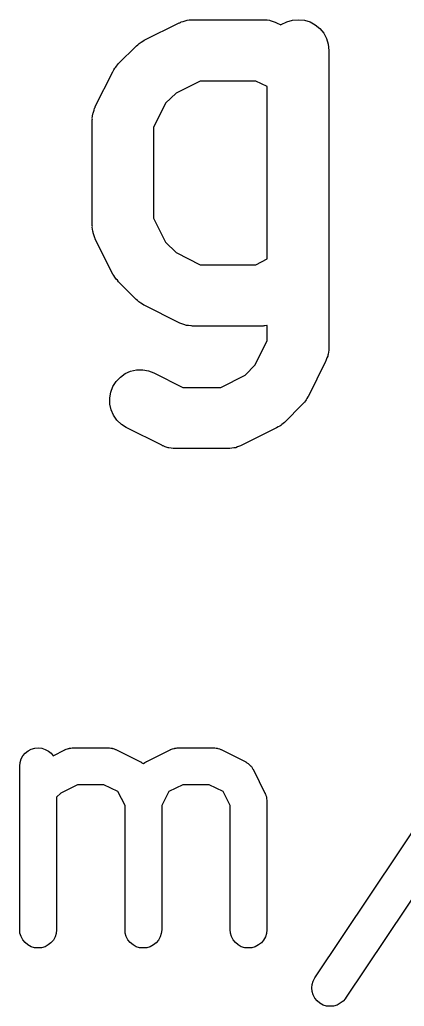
# Model space of a CAD drawing. Extents: x 78 to 209, y -131 to -41.
# Drawn here: x 159.041 to 160.608, y -105.286 to -101.261 of the extents above; entities that cross this region are included whole.
import ezdxf

# ---------------------------------------------------------------- set-up
doc = ezdxf.new("R2010")
doc.units = 0
doc.layers.add('BLACK', color=7, linetype='CONTINUOUS')

msp = doc.modelspace()

# ---------------------------------------------------------------- linework, layer by layer
at = {"layer": 'BLACK', "linetype": 'CONTINUOUS'}
for p, q in [((159.699, -101.27), (159.707, -101.268)), ((159.707, -101.268), (159.715, -101.265)), ((159.715, -101.265), (159.719, -101.264)), ((159.719, -101.264), (159.723, -101.263)), ((159.723, -101.263), (159.731, -101.262)), ((159.731, -101.262), (159.74, -101.261)), ((159.74, -101.261), (159.743, -101.261)), ((159.743, -101.261), (159.747, -101.261)), ((159.747, -101.261), (160.033, -101.261)), ((160.033, -101.261), (160.034, -101.261)), ((160.034, -101.261), (160.038, -101.261)), ((160.038, -101.261), (160.042, -101.261)), ((160.042, -101.261), (160.05, -101.262)), ((160.05, -101.262), (160.059, -101.263)), ((160.059, -101.263), (160.062, -101.264)), ((160.062, -101.264), (160.066, -101.265)), ((160.066, -101.265), (160.074, -101.268)), ((160.074, -101.268), (160.082, -101.271)), ((160.129, -101.27), (160.152, -101.263)), ((160.152, -101.263), (160.176, -101.261)), ((160.176, -101.261), (160.201, -101.263)), ((160.201, -101.263), (160.224, -101.27)), ((159.548, -101.345), (159.691, -101.274)), ((159.691, -101.274), (159.693, -101.273)), ((159.693, -101.273), (159.696, -101.272)), ((159.696, -101.272), (159.699, -101.27)), ((160.082, -101.271), (160.085, -101.272)), ((160.085, -101.272), (160.088, -101.274)), ((160.088, -101.274), (160.105, -101.282)), ((160.105, -101.282), (160.107, -101.281)), ((160.107, -101.281), (160.129, -101.27)), ((160.224, -101.27), (160.245, -101.282)), ((160.245, -101.282), (160.264, -101.297)), ((160.264, -101.297), (160.28, -101.316)), ((159.536, -101.352), (159.542, -101.349)), ((159.542, -101.349), (159.548, -101.345)), ((160.28, -101.316), (160.291, -101.338)), ((160.291, -101.338), (160.298, -101.361)), ((159.444, -101.44), (159.516, -101.369)), ((159.516, -101.369), (159.517, -101.367)), ((159.517, -101.367), (159.522, -101.363)), ((159.522, -101.363), (159.527, -101.358)), ((159.527, -101.358), (159.532, -101.355)), ((159.532, -101.355), (159.536, -101.352)), ((160.298, -101.361), (160.3, -101.386)), ((160.3, -101.386), (160.3, -102.6)), ((159.422, -101.471), (159.425, -101.465)), ((159.425, -101.465), (159.429, -101.459)), ((159.429, -101.459), (159.432, -101.455)), ((159.432, -101.455), (159.435, -101.451)), ((159.435, -101.451), (159.44, -101.445)), ((159.44, -101.445), (159.444, -101.44)), ((159.349, -101.615), (159.421, -101.473)), ((159.421, -101.473), (159.422, -101.471)), ((159.776, -101.511), (159.678, -101.56)), ((160.003, -101.511), (159.776, -101.511)), ((160.05, -101.534), (160.003, -101.511)), ((160.05, -102.237), (160.05, -101.534)), ((159.678, -101.56), (159.635, -101.602)), ((159.341, -101.638), (159.344, -101.63)), ((159.344, -101.63), (159.346, -101.622)), ((159.346, -101.622), (159.348, -101.619)), ((159.348, -101.619), (159.349, -101.615)), ((159.635, -101.602), (159.586, -101.701)), ((159.336, -101.662), (159.338, -101.654)), ((159.337, -101.666), (159.336, -101.662)), ((159.336, -101.67), (159.337, -101.666)), ((159.336, -101.671), (159.336, -101.67)), ((159.336, -102.1), (159.336, -101.671)), ((159.338, -101.654), (159.339, -101.645)), ((159.339, -101.645), (159.34, -101.642)), ((159.34, -101.642), (159.341, -101.638)), ((159.586, -101.701), (159.586, -102.07)), ((159.586, -102.07), (159.635, -102.169)), ((159.337, -102.104), (159.336, -102.1)), ((159.336, -102.107), (159.337, -102.104)), ((159.338, -102.116), (159.336, -102.107)), ((159.339, -102.124), (159.338, -102.116)), ((159.34, -102.128), (159.339, -102.124)), ((159.34, -102.131), (159.34, -102.128)), ((159.343, -102.139), (159.34, -102.131)), ((159.346, -102.147), (159.343, -102.139)), ((159.347, -102.151), (159.346, -102.147)), ((159.349, -102.154), (159.347, -102.151)), ((159.349, -102.156), (159.349, -102.154)), ((159.421, -102.299), (159.349, -102.156)), ((159.635, -102.169), (159.678, -102.211)), ((159.678, -102.211), (159.776, -102.261)), ((159.776, -102.261), (160.003, -102.261)), ((160.003, -102.261), (160.05, -102.237)), ((159.425, -102.305), (159.421, -102.299)), ((159.428, -102.311), (159.425, -102.305)), ((159.431, -102.315), (159.428, -102.311)), ((159.434, -102.319), (159.431, -102.315)), ((159.439, -102.324), (159.434, -102.319)), ((159.443, -102.33), (159.439, -102.324)), ((159.444, -102.331), (159.443, -102.33)), ((159.516, -102.403), (159.444, -102.331)), ((159.521, -102.407), (159.516, -102.403)), ((159.526, -102.412), (159.521, -102.407)), ((159.53, -102.415), (159.526, -102.412)), ((159.534, -102.418), (159.53, -102.415)), ((159.541, -102.421), (159.534, -102.418)), ((159.547, -102.425), (159.541, -102.421)), ((159.548, -102.426), (159.547, -102.425)), ((159.691, -102.497), (159.548, -102.426)), ((159.694, -102.499), (159.691, -102.497)), ((159.698, -102.5), (159.694, -102.499)), ((159.706, -102.503), (159.698, -102.5)), ((159.714, -102.506), (159.706, -102.503)), ((159.717, -102.507), (159.714, -102.506)), ((159.721, -102.508), (159.717, -102.507)), ((159.729, -102.509), (159.721, -102.508)), ((159.738, -102.51), (159.729, -102.509)), ((159.741, -102.51), (159.738, -102.51)), ((159.745, -102.511), (159.741, -102.51)), ((159.747, -102.511), (159.745, -102.511)), ((160.033, -102.511), (159.747, -102.511)), ((160.036, -102.51), (160.033, -102.511)), ((160.04, -102.51), (160.036, -102.51)), ((160.048, -102.509), (160.04, -102.51)), ((160.05, -102.509), (160.048, -102.509)), ((160.05, -102.57), (160.05, -102.509)), ((160.001, -102.669), (160.05, -102.57)), ((160.296, -102.633), (160.293, -102.641)), ((160.297, -102.629), (160.296, -102.633)), ((160.298, -102.626), (160.297, -102.629)), ((160.299, -102.617), (160.298, -102.626)), ((160.3, -102.609), (160.299, -102.617)), ((160.3, -102.6), (160.3, -102.602)), ((160.3, -102.602), (160.3, -102.605)), ((160.3, -102.605), (160.3, -102.609)), ((159.959, -102.711), (160.001, -102.669)), ((160.287, -102.656), (160.216, -102.799)), ((160.289, -102.652), (160.287, -102.656)), ((160.29, -102.649), (160.289, -102.652)), ((160.293, -102.641), (160.29, -102.649)), ((159.451, -102.719), (159.471, -102.705)), ((159.471, -102.705), (159.493, -102.695)), ((159.493, -102.695), (159.517, -102.69)), ((159.517, -102.69), (159.542, -102.689)), ((159.542, -102.689), (159.566, -102.694)), ((159.566, -102.694), (159.588, -102.702)), ((159.588, -102.702), (159.705, -102.761)), ((159.86, -102.761), (159.959, -102.711)), ((159.412, -102.78), (159.421, -102.757)), ((159.421, -102.757), (159.434, -102.737)), ((159.434, -102.737), (159.451, -102.719)), ((159.408, -102.804), (159.412, -102.78)), ((159.705, -102.761), (159.86, -102.761)), ((159.408, -102.829), (159.408, -102.804)), ((159.414, -102.852), (159.408, -102.829)), ((160.192, -102.831), (160.121, -102.903)), ((160.197, -102.826), (160.192, -102.831)), ((160.202, -102.821), (160.197, -102.826)), ((160.205, -102.816), (160.202, -102.821)), ((160.208, -102.812), (160.205, -102.816)), ((160.211, -102.806), (160.208, -102.812)), ((160.215, -102.8), (160.211, -102.806)), ((160.216, -102.799), (160.215, -102.8)), ((159.423, -102.875), (159.414, -102.852)), ((159.437, -102.895), (159.423, -102.875)), ((159.455, -102.912), (159.437, -102.895)), ((159.475, -102.925), (159.455, -102.912)), ((160.101, -102.919), (160.094, -102.922)), ((160.105, -102.916), (160.101, -102.919)), ((160.109, -102.913), (160.105, -102.916)), ((160.114, -102.908), (160.109, -102.913)), ((160.12, -102.904), (160.114, -102.908)), ((160.121, -102.903), (160.12, -102.904)), ((159.477, -102.926), (159.475, -102.925)), ((159.62, -102.997), (159.477, -102.926)), ((160.088, -102.926), (159.946, -102.997)), ((160.094, -102.922), (160.088, -102.926)), ((159.623, -102.999), (159.62, -102.997)), ((159.626, -103), (159.623, -102.999)), ((159.941, -102.999), (159.937, -103.001)), ((159.944, -102.998), (159.941, -102.999)), ((159.946, -102.997), (159.944, -102.998)), ((159.634, -103.003), (159.626, -103)), ((159.642, -103.006), (159.634, -103.003)), ((159.646, -103.007), (159.642, -103.006)), ((159.649, -103.008), (159.646, -103.007)), ((159.658, -103.009), (159.649, -103.008)), ((159.666, -103.01), (159.658, -103.009)), ((159.67, -103.01), (159.666, -103.01)), ((159.674, -103.011), (159.67, -103.01)), ((159.675, -103.011), (159.674, -103.011)), ((159.89, -103.011), (159.675, -103.011)), ((159.893, -103.01), (159.89, -103.011)), ((159.897, -103.01), (159.893, -103.01)), ((159.905, -103.009), (159.897, -103.01)), ((159.914, -103.008), (159.905, -103.009)), ((159.918, -103.007), (159.914, -103.008)), ((159.921, -103.007), (159.918, -103.007)), ((159.929, -103.004), (159.921, -103.007)), ((159.937, -103.001), (159.929, -103.004)), ((160.244, -105.17), (161.101, -103.884)), ((161.226, -103.967), (160.369, -105.253)), ((159.063, -104.253), (159.075, -104.244)), ((159.075, -104.244), (159.088, -104.237)), ((159.088, -104.237), (159.102, -104.233)), ((159.102, -104.233), (159.116, -104.232)), ((159.116, -104.232), (159.131, -104.233)), ((159.131, -104.233), (159.145, -104.238)), ((159.145, -104.238), (159.158, -104.245)), ((159.158, -104.245), (159.169, -104.254)), ((159.177, -104.264), (159.225, -104.24)), ((159.225, -104.24), (159.226, -104.239)), ((159.226, -104.239), (159.228, -104.238)), ((159.228, -104.238), (159.23, -104.237)), ((159.23, -104.237), (159.235, -104.236)), ((159.235, -104.236), (159.24, -104.234)), ((159.24, -104.234), (159.242, -104.234)), ((159.242, -104.234), (159.244, -104.233)), ((159.244, -104.233), (159.249, -104.233)), ((159.249, -104.233), (159.254, -104.232)), ((159.254, -104.232), (159.257, -104.232)), ((159.257, -104.232), (159.259, -104.232)), ((159.259, -104.232), (159.402, -104.232)), ((159.402, -104.232), (159.403, -104.232)), ((159.403, -104.232), (159.405, -104.232)), ((159.405, -104.232), (159.407, -104.232)), ((159.407, -104.232), (159.412, -104.233)), ((159.412, -104.233), (159.417, -104.233)), ((159.417, -104.233), (159.419, -104.234)), ((159.419, -104.234), (159.422, -104.234)), ((159.422, -104.234), (159.426, -104.236)), ((159.426, -104.236), (159.431, -104.238)), ((159.431, -104.238), (159.433, -104.239)), ((159.433, -104.239), (159.435, -104.24)), ((159.435, -104.24), (159.53, -104.287)), ((159.559, -104.287), (159.654, -104.24)), ((159.654, -104.24), (159.655, -104.239)), ((159.655, -104.239), (159.657, -104.238)), ((159.657, -104.238), (159.659, -104.237)), ((159.659, -104.237), (159.664, -104.236)), ((159.664, -104.236), (159.669, -104.234)), ((159.669, -104.234), (159.671, -104.234)), ((159.671, -104.234), (159.673, -104.233)), ((159.673, -104.233), (159.678, -104.233)), ((159.678, -104.233), (159.683, -104.232)), ((159.683, -104.232), (159.685, -104.232)), ((159.685, -104.232), (159.687, -104.232)), ((159.687, -104.232), (159.83, -104.232)), ((159.83, -104.232), (159.831, -104.232)), ((159.831, -104.232), (159.833, -104.232)), ((159.833, -104.232), (159.836, -104.232)), ((159.836, -104.232), (159.841, -104.233)), ((159.841, -104.233), (159.846, -104.233)), ((159.846, -104.233), (159.848, -104.234)), ((159.848, -104.234), (159.85, -104.234)), ((159.85, -104.234), (159.855, -104.236)), ((159.855, -104.236), (159.86, -104.238)), ((159.86, -104.238), (159.862, -104.239)), ((159.862, -104.239), (159.864, -104.24)), ((159.864, -104.24), (159.959, -104.287)), ((159.043, -104.291), (159.047, -104.277)), ((159.047, -104.277), (159.054, -104.264)), ((159.054, -104.264), (159.063, -104.253)), ((159.169, -104.254), (159.177, -104.264)), ((159.53, -104.287), (159.531, -104.288)), ((159.557, -104.288), (159.559, -104.287)), ((159.959, -104.287), (159.96, -104.288)), ((159.041, -104.306), (159.043, -104.291)), ((159.041, -104.307), (159.041, -104.306)), ((159.041, -104.973), (159.041, -104.307)), ((159.531, -104.288), (159.533, -104.289)), ((159.533, -104.289), (159.534, -104.289)), ((159.534, -104.289), (159.539, -104.293)), ((159.539, -104.293), (159.544, -104.296)), ((159.544, -104.296), (159.545, -104.297)), ((159.545, -104.296), (159.546, -104.295)), ((159.545, -104.297), (159.545, -104.296)), ((159.546, -104.295), (159.551, -104.292)), ((159.551, -104.292), (159.556, -104.289)), ((159.556, -104.289), (159.557, -104.288)), ((159.96, -104.288), (159.961, -104.289)), ((159.961, -104.289), (159.963, -104.289)), ((159.963, -104.289), (159.967, -104.293)), ((159.967, -104.293), (159.972, -104.296)), ((159.972, -104.296), (159.973, -104.297)), ((159.973, -104.297), (159.975, -104.298)), ((159.975, -104.298), (159.979, -104.302)), ((159.979, -104.302), (159.983, -104.306)), ((159.983, -104.306), (159.984, -104.307)), ((159.984, -104.307), (159.985, -104.308)), ((159.985, -104.308), (159.988, -104.313)), ((159.988, -104.313), (159.991, -104.318)), ((159.991, -104.318), (159.992, -104.319)), ((159.992, -104.319), (159.993, -104.321)), ((159.993, -104.321), (160.04, -104.416)), ((159.277, -104.382), (159.208, -104.416)), ((159.384, -104.382), (159.277, -104.382)), ((159.441, -104.41), (159.384, -104.382)), ((159.705, -104.382), (159.648, -104.41)), ((159.813, -104.382), (159.705, -104.382)), ((159.87, -104.41), (159.813, -104.382)), ((159.208, -104.416), (159.191, -104.433)), ((159.191, -104.433), (159.191, -104.973)), ((159.47, -104.467), (159.441, -104.41)), ((159.648, -104.41), (159.62, -104.467)), ((159.898, -104.467), (159.87, -104.41)), ((160.04, -104.416), (160.041, -104.417)), ((160.041, -104.417), (160.041, -104.419)), ((160.041, -104.419), (160.042, -104.421)), ((160.042, -104.421), (160.044, -104.426)), ((160.044, -104.426), (160.046, -104.431)), ((160.046, -104.431), (160.046, -104.433)), ((160.046, -104.433), (160.047, -104.435)), ((160.047, -104.435), (160.047, -104.44)), ((160.047, -104.44), (160.048, -104.445)), ((160.048, -104.445), (160.048, -104.447)), ((160.048, -104.447), (160.048, -104.45)), ((159.47, -104.973), (159.47, -104.467)), ((159.62, -104.467), (159.62, -104.973)), ((159.898, -104.973), (159.898, -104.467)), ((160.048, -104.45), (160.048, -104.973)), ((159.042, -104.988), (159.041, -104.973)), ((159.047, -105.002), (159.042, -104.988)), ((159.053, -105.015), (159.047, -105.002)), ((159.185, -105.003), (159.178, -105.016)), ((159.189, -104.989), (159.185, -105.003)), ((159.191, -104.974), (159.189, -104.989)), ((159.191, -104.973), (159.191, -104.974)), ((159.471, -104.988), (159.47, -104.973)), ((159.475, -105.002), (159.471, -104.988)), ((159.482, -105.015), (159.475, -105.002)), ((159.613, -105.003), (159.606, -105.016)), ((159.618, -104.989), (159.613, -105.003)), ((159.62, -104.974), (159.618, -104.989)), ((159.62, -104.973), (159.62, -104.974)), ((159.9, -104.988), (159.898, -104.973)), ((159.904, -105.002), (159.9, -104.988)), ((159.911, -105.015), (159.904, -105.002)), ((160.042, -105.003), (160.035, -105.016)), ((160.046, -104.989), (160.042, -105.003)), ((160.048, -104.974), (160.046, -104.989)), ((160.048, -104.973), (160.048, -104.974)), ((159.063, -105.026), (159.053, -105.015)), ((159.074, -105.036), (159.063, -105.026)), ((159.087, -105.043), (159.074, -105.036)), ((159.101, -105.047), (159.087, -105.043)), ((159.115, -105.048), (159.101, -105.047)), ((159.13, -105.047), (159.115, -105.048)), ((159.144, -105.043), (159.13, -105.047)), ((159.157, -105.036), (159.144, -105.043)), ((159.168, -105.027), (159.157, -105.036)), ((159.178, -105.016), (159.168, -105.027)), ((159.491, -105.026), (159.482, -105.015)), ((159.503, -105.036), (159.491, -105.026)), ((159.515, -105.043), (159.503, -105.036)), ((159.529, -105.047), (159.515, -105.043)), ((159.544, -105.048), (159.529, -105.047)), ((159.559, -105.047), (159.544, -105.048)), ((159.573, -105.043), (159.559, -105.047)), ((159.586, -105.036), (159.573, -105.043)), ((159.597, -105.027), (159.586, -105.036)), ((159.606, -105.016), (159.597, -105.027)), ((159.92, -105.026), (159.911, -105.015)), ((159.931, -105.036), (159.92, -105.026)), ((159.944, -105.043), (159.931, -105.036)), ((159.958, -105.047), (159.944, -105.043)), ((159.973, -105.048), (159.958, -105.047)), ((159.987, -105.047), (159.973, -105.048)), ((160.001, -105.043), (159.987, -105.047)), ((160.014, -105.036), (160.001, -105.043)), ((160.026, -105.027), (160.014, -105.036)), ((160.035, -105.016), (160.026, -105.027)), ((160.237, -105.183), (160.244, -105.17)), ((160.231, -105.211), (160.233, -105.197)), ((160.233, -105.226), (160.231, -105.211)), ((160.233, -105.197), (160.237, -105.183)), ((160.237, -105.24), (160.233, -105.226)), ((160.244, -105.253), (160.237, -105.24)), ((160.253, -105.264), (160.244, -105.253)), ((160.369, -105.253), (160.368, -105.254)), ((160.264, -105.274), (160.253, -105.264)), ((160.277, -105.281), (160.264, -105.274)), ((160.291, -105.285), (160.277, -105.281)), ((160.306, -105.286), (160.291, -105.285)), ((160.32, -105.285), (160.306, -105.286)), ((160.334, -105.281), (160.32, -105.285)), ((160.347, -105.274), (160.334, -105.281)), ((160.359, -105.265), (160.347, -105.274)), ((160.368, -105.254), (160.359, -105.265))]:
    msp.add_line(p, q, dxfattribs=at)

doc.saveas('drawing.dxf')
